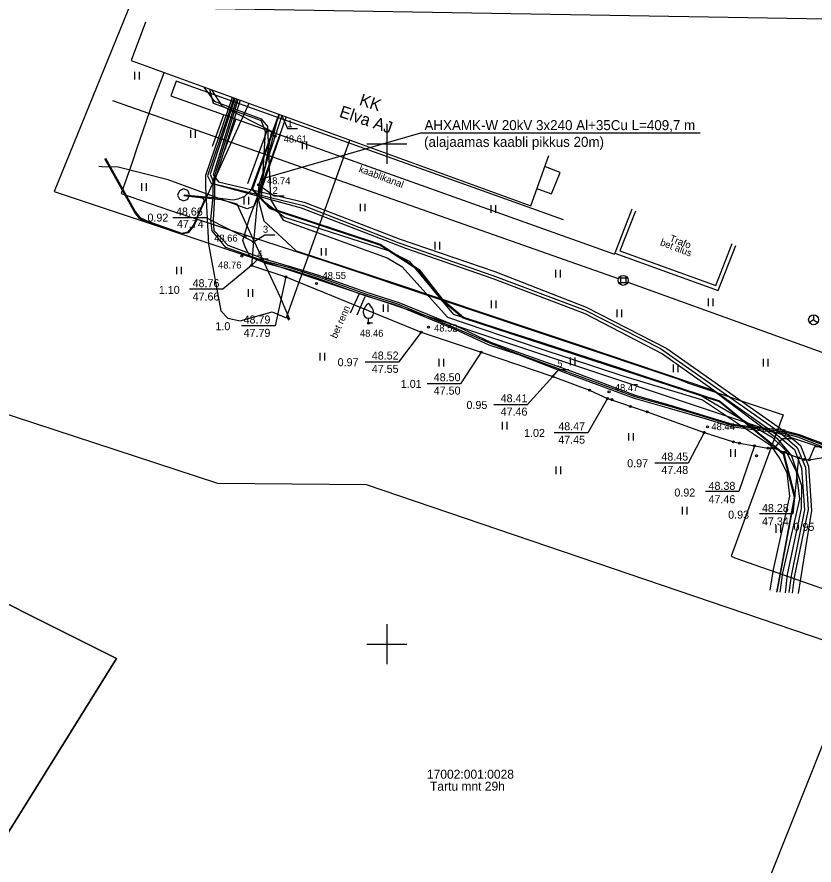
# Model space of a CAD drawing. Extents: x 641584 to 642110, y 6457374 to 6457909.
# Drawn here: x 641763 to 641842.7, y 6457727.9 to 6457812.7 of the extents above; entities that cross this region are included whole.
import ezdxf

# ---------------------------------------------------------------- set-up
doc = ezdxf.new("R2010")
doc.units = 0
for name, color, linetype in [('ABIJOONIS', 7, 'Continuous'), ('AED', 7, 'Continuous'), ('DKAEV', 7, 'Continuous'), ('DTRASS', 7, 'Continuous'), ('HALJASTUS', 7, 'Continuous'), ('HOONE', 7, 'Continuous'), ('KORGUS', 7, 'Continuous'), ('KPKAABEL', 7, 'Continuous'), ('MOOTMPUNKT', 7, 'Continuous'), ('PIIR', 7, 'Continuous'), ('PUU', 7, 'Continuous'), ('RAJATIS', 7, 'Continuous'), ('RAJATISEDET', 7, 'Continuous'), ('SIKAEV', 7, 'Continuous'), ('VORK', 7, 'Continuous'), ('VORMISTUS', 7, 'Continuous')]:
    doc.layers.add(name, color=color, linetype=linetype)

# ---------------------------------------------------------------- blocks, each defined once
blk = doc.blocks.new('RING02')
at = {"layer": 'KORGUS'}
blk.add_circle((0, 0), 0.2, dxfattribs=at)
blk = doc.blocks.new('DRKAEV')
at = {"layer": 'DKAEV'}
for p, q in [((-0.87, 0.5), (0.87, 0.5)), ((-0.5, -0.87), (-0.5, 0.87)), ((0.5, 0.87), (0.5, -0.87)), ((0.87, -0.5), (-0.87, -0.5))]:
    blk.add_line(p, q, dxfattribs=at)
blk.add_circle((0, 0), 1, dxfattribs=at)
blk = doc.blocks.new('SIKAEV')
at = {"layer": 'SIKAEV'}
for p, q in [((0, 0), (-0.83, -0.55)), ((0, 1), (0, 0)), ((0, 0), (0.83, -0.55))]:
    blk.add_line(p, q, dxfattribs=at)
blk.add_circle((0, 0), 1, dxfattribs=at)
blk = doc.blocks.new('VILJA1')
at = {"layer": 'PUU'}
for p, q in [((0, 0), (0, 1)), ((0.8, 0), (0, 0))]:
    blk.add_line(p, q, dxfattribs=at)
for points in [[(-1, 2), (-1, 2.3), (-0.98, 2.43), (-0.91, 2.69), (-0.79, 2.93), (-0.5, 3.4), (-0.18, 3.81), (0, 4)], [(1, 2), (1, 2.3), (0.98, 2.43), (0.91, 2.69), (0.79, 2.93), (0.5, 3.4), (0.18, 3.81), (0, 4)]]:
    blk.add_lwpolyline(points, dxfattribs=at)
blk.add_arc((0, 2), 1, 180, 0, dxfattribs=at)
blk = doc.blocks.new('HEIN')
at = {"layer": 'HALJASTUS'}
for p, q in [((-0.46, 0.76), (-0.46, -0.76)), ((0.46, 0.76), (0.46, -0.76))]:
    blk.add_line(p, q, dxfattribs=at)
blk = doc.blocks.new('VKORIS')
at = {"layer": 'VORK'}
for p, q in [((0, 4), (0, -4)), ((-4, 0), (4, 0))]:
    blk.add_line(p, q, dxfattribs=at)

msp = doc.modelspace()

# ---------------------------------------------------------------- linework, layer by layer
at = {"layer": 'ABIJOONIS'}
for points in [[(641789.494, 6457802.844), (641790.084, 6457801.522), (641791.084, 6457801.522)], [(641787.19, 6457795.91), (641788.728, 6457794.801), (641789.728, 6457794.801)], [(641786.688, 6457790.193), (641787.811, 6457790.895), (641788.811, 6457790.895)], [(641786.466, 6457787.852), (641787.147, 6457788.522), (641788.147, 6457788.522)], [(641816.59, 6457776.739), (641817.195, 6457777.454), (641818.195, 6457777.454)], [(641838.752, 6457769.588), (641839.54, 6457770.537), (641840.54, 6457770.537)], [(641842.197, 6457768.422), (641842.754, 6457769.75), (641843.754, 6457769.75)]]:
    msp.add_lwpolyline(points, dxfattribs=at)
at = {"layer": 'AED'}
msp.add_lwpolyline([(641777.703, 6457807.063), (641776.589, 6457804.083), (641774.989, 6457799.45), (641774.564, 6457798.221), (641773.459, 6457795.024), (641778.274, 6457793.386), (641793.902, 6457788.278), (641829.184, 6457776.474), (641830.039, 6457776.115), (641839.613, 6457772.901), (641836.455, 6457764.342), (641834.41, 6457758.8), (641834.79, 6457758.635), (641848.953, 6457753.663)], dxfattribs=at)
at = {"layer": 'DTRASS'}
for p, q in [((641823.144, 6457786.519), (641772.599, 6457804.282)), ((641824.086, 6457786.183), (641853.47, 6457775.579))]:
    msp.add_line(p, q, dxfattribs=at)
at = {"layer": 'HOONE'}
for points in [[(641775.882, 6457812.165), (641774.44, 6457808.31), (641814.4, 6457793.8), (641816.193, 6457798.819)], [(641815.048, 6457795.508), (641816.454, 6457794.987), (641817.311, 6457797.147), (641815.856, 6457797.686)]]:
    msp.add_lwpolyline(points, dxfattribs=at)
at = {"layer": 'KPKAABEL'}
for points in [[(641781.718, 6457805.667), (641782.73, 6457804.26), (641787.43, 6457802.49), (641788.07, 6457801.72), (641788.38, 6457794.44), (641789.63, 6457792.37), (641800.04, 6457788.59), (641801.51, 6457787.75), (641806.05, 6457782.67), (641815.28, 6457779.56), (641823.68, 6457776.77), (641831.54, 6457774.41), (641838.33, 6457769.87), (641839.26, 6457768.52), (641839.96, 6457767.14), (641840.23, 6457764.79), (641838.61, 6457757.46), (641838.277, 6457755.379)], [(641782.273, 6457805.466), (641782.65, 6457804.07), (641787.44, 6457802.33), (641787.84, 6457801.22), (641787.45, 6457794.46), (641789.76, 6457792.68), (641800.13, 6457789.34), (641802.24, 6457788.28), (641806.64, 6457782.97), (641815.39, 6457780.18), (641823.56, 6457777.52), (641831.43, 6457774.8), (641838.51, 6457770.7), (641839.82, 6457769.42), (641840.91, 6457767.3), (641841.22, 6457764.48), (641839.53, 6457757.14), (641839.255, 6457755.21)], [(641782.467, 6457805.395), (641783.5, 6457803.79), (641788.47, 6457801.26), (641787.17, 6457794.32), (641787.7, 6457792.3), (641790.94, 6457789.32), (641801.16, 6457785.93), (641809.78, 6457783.04), (641819.5, 6457779.8), (641832.61, 6457775.38), (641838.97, 6457770.59), (641840.45, 6457768.82), (641841.42, 6457765.84), (641841.4, 6457763.57), (641840, 6457756.97), (641839.812, 6457755.12)], [(641784.548, 6457804.64), (641781.86, 6457796.84), (641781.88, 6457795.68), (641782.19, 6457789.96), (641783.42, 6457783.31), (641784.11, 6457782.59), (641785.35, 6457782.31), (641788.54, 6457783.22), (641789.95, 6457782.61)], [(641784.722, 6457804.577), (641782.07, 6457796.81), (641782.45, 6457796.08), (641791.45, 6457793.59), (641801.86, 6457789.57), (641810.58, 6457786.55), (641819.77, 6457783.05), (641827.55, 6457779.02), (641839.08, 6457770.86), (641840.72, 6457769.46), (641841.44, 6457767.57), (641841.75, 6457763.42), (641840.4, 6457756.81), (641840.172, 6457755.151)], [(641784.804, 6457804.547), (641782.35, 6457796.96), (641782.74, 6457796.01), (641791.67, 6457793.82), (641801.18, 6457790.1), (641810.59, 6457786.85), (641819.81, 6457783.38), (641827.33, 6457779.54), (641839.21, 6457771.22), (641841.01, 6457769.65), (641841.84, 6457767.65), (641842.1, 6457763.44), (641840.71, 6457756.7), (641840.511, 6457755.108)], [(641784.979, 6457804.483), (641782.63, 6457796.9), (641783.19, 6457796.2), (641791.75, 6457794.17), (641801.24, 6457790.49), (641810.78, 6457787.25), (641819.9, 6457783.66), (641827.97, 6457779.55), (641839.35, 6457771.55), (641841.34, 6457769.86), (641842.15, 6457767.78), (641842.42, 6457763.36), (641841.33, 6457756.52), (641841.108, 6457755.047)], [(641786.217, 6457804.034), (641780.636, 6457791.732), (641780.136, 6457791.11), (641779.449, 6457790.957), (641775.677, 6457792.313), (641775.278, 6457792.55), (641774.827, 6457793.139), (641771.828, 6457798.495)], [(641846.064, 6457768.942), (641841.108, 6457770.847), (641839.539, 6457771.226), (641838.926, 6457771.33), (641837.257, 6457771.487), (641834.546, 6457771.843), (641831.971, 6457772.64), (641828.306, 6457773.743), (641824.812, 6457774.725), (641818.364, 6457777.07), (641813.312, 6457778.899), (641810.301, 6457780.066), (641806.99, 6457781.514), (641801.093, 6457783.98), (641797.902, 6457784.978), (641793.134, 6457786.72), (641790.521, 6457787.538), (641787.868, 6457788.239), (641783.912, 6457789.639), (641782.55, 6457791.311), (641782.4, 6457792.421), (641782.638, 6457794.726), (641782.633, 6457796.28), (641785.15, 6457804.421)], [(641785.345, 6457804.35), (641782.758, 6457796.273), (641782.782, 6457794.684), (641782.645, 6457792.39), (641782.724, 6457791.345), (641784.113, 6457789.881), (641787.831, 6457788.462), (641790.481, 6457787.713), (641793.167, 6457786.861), (641797.98, 6457785.161), (641801.179, 6457784.132), (641806.927, 6457781.821), (641810.347, 6457780.194), (641813.377, 6457779.084), (641818.456, 6457777.284), (641824.824, 6457774.869), (641828.316, 6457773.897), (641832.015, 6457772.761), (641834.539, 6457771.98), (641837.185, 6457771.656), (641838.955, 6457771.468), (641839.549, 6457771.372), (641841.205, 6457770.961), (641846.009, 6457769.16)], [(641789.196, 6457802.952), (641786.414, 6457795.321), (641785.767, 6457794.728), (641785.112, 6457794.468), (641784.651, 6457794.365), (641783.34, 6457794.536), (641779.752, 6457794.879)], [(641845.967, 6457768.765), (641841.066, 6457770.672), (641839.663, 6457771.046), (641838.762, 6457771.185), (641837.303, 6457771.317), (641834.443, 6457771.709), (641831.935, 6457772.495), (641828.235, 6457773.551), (641824.758, 6457774.537), (641818.26, 6457776.936), (641813.19, 6457778.913), (641810.226, 6457779.868), (641806.825, 6457781.436), (641801.003, 6457783.827), (641797.837, 6457784.804), (641793.112, 6457786.551), (641790.359, 6457787.409), (641787.942, 6457788.056), (641786.358, 6457788.678), (641785.871, 6457789.621), (641785.617, 6457790.344), (641786.285, 6457792.574), (641787.216, 6457795.057), (641788.945, 6457801.867), (641789.216, 6457802.945)], [(641789.494, 6457802.844), (641788.83, 6457800.77), (641787.19, 6457795.91), (641786.688, 6457790.193), (641786.466, 6457787.852), (641789.898, 6457786.693), (641803.423, 6457781.186), (641809.42, 6457779.172), (641816.59, 6457776.739), (641820.248, 6457775.374), (641822.057, 6457774.54), (641826.018, 6457773.207), (641831.701, 6457771.165), (641834.649, 6457770.213), (641835.25, 6457770.096), (641836.745, 6457769.812), (641838.099, 6457769.595), (641838.752, 6457769.588), (641839.66, 6457769.177), (641841.151, 6457768.609), (641841.68, 6457768.451), (641842.197, 6457768.422), (641843.802, 6457768.68)], [(641838.955, 6457755.204), (641840.738, 6457764.674), (641839.638, 6457768.96), (641833.23, 6457774.216), (641807.632, 6457782.585), (641805.524, 6457784.323), (641803.21, 6457787.341), (641799.306, 6457789.866), (641788.324, 6457793.509), (641786.537, 6457795.396), (641789.26, 6457802.918)], [(641789.251, 6457802.932), (641786.56, 6457795.499), (641788.347, 6457793.612), (641799.329, 6457789.969), (641803.233, 6457787.444), (641805.547, 6457784.426), (641807.655, 6457782.688), (641825.8, 6457776.756), (641833.253, 6457774.319), (641839.661, 6457769.063), (641840.761, 6457764.777), (641838.966, 6457755.243)], [(641789.936, 6457802.683), (641786.73, 6457793.76), (641786.03, 6457793.5), (641778.16, 6457796.41), (641773.15, 6457797.67), (641771.5, 6457797.69), (641771.225, 6457797.72)], [(641787.387, 6457796.483), (641803.382, 6457801.089), (641831.325, 6457801.089)], [(641790.235, 6457782.385), (641789.99, 6457782.729), (641796.287, 6457800.377)], [(641771.876, 6457798.554), (641774.85, 6457793.242), (641775.301, 6457792.653), (641776.121, 6457792.265), (641779.472, 6457791.06), (641780.159, 6457791.213), (641780.659, 6457791.835), (641781.787, 6457794.359), (641781.619, 6457794.568), (641779.702, 6457794.788)], [(641787.19, 6457795.91), (641786.688, 6457790.193), (641786.466, 6457787.852), (641789.898, 6457786.693), (641803.423, 6457781.186), (641809.42, 6457779.172), (641816.59, 6457776.739), (641820.248, 6457775.374), (641822.057, 6457774.54), (641826.018, 6457773.207), (641831.701, 6457771.165), (641834.649, 6457770.213), (641835.25, 6457770.096), (641836.745, 6457769.812), (641838.099, 6457769.595), (641838.752, 6457769.588), (641839.66, 6457769.177), (641841.151, 6457768.609), (641841.68, 6457768.451), (641842.197, 6457768.422), (641843.802, 6457768.68)], [(641779.71, 6457794.839), (641783.423, 6457794.449), (641785.016, 6457794.018), (641785.016, 6457794.018), (641786.478, 6457790.791), (641789.334, 6457784.675), (641790.258, 6457782.488)], [(641786.688, 6457790.193), (641781.952, 6457792.615), (641778.619, 6457792.615)], [(641786.466, 6457787.852), (641783.602, 6457785.482), (641780.269, 6457785.482)], [(641789.898, 6457786.693), (641788.821, 6457781.812), (641785.488, 6457781.812)], [(641803.423, 6457781.186), (641801.161, 6457778.176), (641797.828, 6457778.176)], [(641809.42, 6457779.172), (641807.352, 6457776.007), (641804.019, 6457776.007)], [(641816.59, 6457776.739), (641814.037, 6457773.904), (641810.703, 6457773.904)], [(641822.057, 6457774.54), (641820.067, 6457771.133), (641816.733, 6457771.133)], [(641831.701, 6457771.165), (641830.099, 6457768.078), (641826.766, 6457768.078)], [(641836.745, 6457769.812), (641835.182, 6457765.249), (641831.849, 6457765.249)], [(641841.151, 6457768.609), (641840.559, 6457763.016), (641837.225, 6457763.016)]]:
    msp.add_lwpolyline(points, dxfattribs=at)
at = {"layer": 'PIIR'}
for points in [[(641920.95, 6457833.35), (641823.71, 6457867.31), (641780.68, 6457829.47), (641766.76, 6457795.25), (641859.76, 6457764.19), (641863.01, 6457773.07), (641876.59, 6457768.06), (641899.38, 6457775.41)], [(641758.58, 6457774.07), (641753.54, 6457758.3), (641772.97, 6457748.58), (641759.61, 6457727.13), (641822.19, 6457699.69), (641838.33, 6457726.85), (641847.23, 6457749.15), (641797.98, 6457765.93), (641783.11, 6457766.07)], [(641701.87, 6457709.65), (641740.69, 6457692.03), (641759.61, 6457727.13), (641772.97, 6457748.58), (641753.54, 6457758.3), (641752.29, 6457754.45), (641730.85, 6457763.66)]]:
    msp.add_lwpolyline(points, close=True, dxfattribs=at)
at = {"layer": 'RAJATIS'}
for points in [[(641780.12, 6457794.47), (641780.29, 6457794.904), (641780.109, 6457795.319), (641779.675, 6457795.489), (641779.261, 6457795.308), (641779.091, 6457794.874), (641779.272, 6457794.459), (641779.706, 6457794.289), (641780.12, 6457794.47)], [(641824.489, 6457793.477), (641822.773, 6457789.064), (641833.106, 6457785.339), (641834.861, 6457789.851)], [(641824.836, 6457793.264), (641823.294, 6457789.301), (641832.875, 6457785.848), (641834.503, 6457790.034)]]:
    msp.add_lwpolyline(points, dxfattribs=at)
at = {"layer": 'RAJATISEDET'}
for p, q in [((641782.57, 6457799.78), (641783.698, 6457802.883)), ((641783.806, 6457799.379), (641784.918, 6457802.442)), ((641786.101, 6457796.037), (641788.021, 6457801.32)), ((641787.542, 6457795.585), (641789.335, 6457800.845)), ((641797.234, 6457785.003), (641796.346, 6457783.068)), ((641797.027, 6457782.9), (641797.829, 6457784.741))]:
    msp.add_line(p, q, dxfattribs=at)
msp.add_lwpolyline([(641817.658, 6457792.391), (641778.93, 6457806.259), (641778.4, 6457804.802), (641822.75, 6457788.961), (641822.773, 6457789.064)], dxfattribs=at)
at = {"layer": 'VORMISTUS'}
msp.add_lwpolyline([(641754.362, 6457528.962), (641759.179, 6457813.922), (641964.15, 6457810.457), (641959.333, 6457525.498)], close=True, dxfattribs=at)

# ---------------------------------------------------------------- block references
at = {"layer": 'DKAEV', "xscale": 0.5, "yscale": 0.5}
msp.add_blockref('DRKAEV', (641823.616, 6457786.353), dxfattribs=at)
at = {"layer": 'HALJASTUS', "xscale": 0.5, "yscale": 0.5}
for p in [(641775.015, 6457806.798), (641780.607, 6457800.972), (641791.752, 6457799.846), (641775.714, 6457795.691), (641785.927, 6457794.332), (641797.578, 6457793.633), (641810.626, 6457793.477), (641805.034, 6457789.827), (641793.655, 6457789.205), (641779.209, 6457787.341), (641817.073, 6457787.031), (641786.354, 6457785.089), (641810.665, 6457783.963), (641832.335, 6457784.157), (641799.869, 6457783.574), (641823.209, 6457783.07), (641793.539, 6457778.72), (641805.422, 6457778.137), (641818.549, 6457778.254), (641837.85, 6457778.137), (641828.84, 6457777.555), (641811.752, 6457771.846), (641824.374, 6457770.72), (641834.587, 6457769.089), (641817.112, 6457767.38), (641829.733, 6457763.341), (641839.092, 6457761.516)]:
    msp.add_blockref('HEIN', p, dxfattribs=at)
at = {"layer": 'MOOTMPUNKT', "xscale": 0.5, "yscale": 0.5}
for p in [(641788.83, 6457800.77), (641787.19, 6457795.91), (641785.845, 6457790.733), (641786.688, 6457790.193), (641785.514, 6457788.788), (641786.466, 6457787.852), (641789.898, 6457786.693), (641792.972, 6457786.05), (641798.161, 6457782.074), (641804.154, 6457781.685), (641803.423, 6457781.186), (641809.42, 6457779.172), (641816.59, 6457776.739), (641820.248, 6457775.374), (641822.202, 6457775.221), (641822.057, 6457774.54), (641822.48, 6457774.433), (641824.336, 6457773.761), (641826.018, 6457773.207), (641832.04, 6457771.715), (641831.701, 6457771.165), (641834.649, 6457770.213), (641835.25, 6457770.096), (641836.745, 6457769.812), (641838.099, 6457769.595), (641838.752, 6457769.588), (641836.946, 6457768.835), (641839.66, 6457769.177), (641840.177, 6457769.007), (641841.151, 6457768.609), (641841.68, 6457768.451), (641842.197, 6457768.422)]:
    msp.add_blockref('RING02', p, dxfattribs=at)
at = {"layer": 'PUU', "xscale": 0.5, "yscale": 0.5}
msp.add_blockref('VILJA1', (641798.161, 6457782.074), dxfattribs=at)
at = {"layer": 'SIKAEV', "xscale": 0.5, "yscale": 0.5}
msp.add_blockref('SIKAEV', (641842.647, 6457782.414), dxfattribs=at)
at = {"layer": 'VORK', "xscale": 0.5, "yscale": 0.5}
for p in [(641800, 6457800), (641800, 6457750)]:
    msp.add_blockref('VKORIS', p, dxfattribs=at)

# ---------------------------------------------------------------- texts
at = {"layer": 'ABIJOONIS'}
for s, p in [(' 1', (641789.792, 6457801.661)), (' 2', (641788.323, 6457795)), (' 3', (641787.355, 6457791.112)), (' 4', (641786.788, 6457788.661)), (' 5', (641816.768, 6457777.7)), (' 6', (641839.147, 6457770.788))]:
    msp.add_text(s, height=0.7, dxfattribs=at).set_placement(p)
at = {"layer": 'HOONE'}
for s, p in [('KK', (641797.156, 6457803.907)), ('Elva AJ', (641795.159, 6457802.72))]:
    msp.add_text(s, height=1.2, rotation=341.49405, dxfattribs=at).set_placement(p)
at = {"layer": 'KORGUS'}
for s, p in [('48.61', (641789.688, 6457800.133)), ('48.74', (641788.019, 6457795.962)), ('48.66', (641782.744, 6457790.227)), ('48.76', (641783.13, 6457787.536)), ('48.55', (641793.568, 6457786.488)), ('48.52', (641804.721, 6457781.242)), ('48.46', (641797.311, 6457780.718)), ('48.47', (641822.779, 6457775.283)), ('48.44', (641832.432, 6457771.389))]:
    msp.add_text(s, height=0.7, dxfattribs=at).set_placement(p)
at = {"layer": 'KPKAABEL'}
for s, height, p in [('AHXAMK-W 20kV 3x240 Al+35Cu L=409,7 m', 1, (641803.758, 6457801.366)), ('(alajaamas kaabli pikkus 20m)', 1, (641803.714, 6457799.697)), ('48.66', 0.8, (641778.924, 6457792.83)), ('0.92', 0.8, (641776.077, 6457792.226)), ('47.74', 0.8, (641779.019, 6457791.591)), ('1.10', 0.8, (641777.213, 6457785.005)), ('48.76', 0.8, (641780.586, 6457785.672)), ('47.66', 0.8, (641780.586, 6457784.339)), ('48.79', 0.8, (641785.683, 6457782.042)), ('1.0', 0.8, (641782.87, 6457781.375)), ('47.79', 0.8, (641785.683, 6457780.709)), ('48.52', 0.8, (641798.494, 6457778.443)), ('0.97', 0.8, (641795.081, 6457777.776)), ('47.55', 0.8, (641798.494, 6457777.11)), ('48.50', 0.8, (641804.685, 6457776.274)), ('1.01', 0.8, (641801.392, 6457775.607)), ('47.50', 0.8, (641804.685, 6457774.94)), ('48.41', 0.8, (641811.37, 6457774.171)), ('0.95', 0.8, (641807.957, 6457773.504)), ('47.46', 0.8, (641811.37, 6457772.837)), ('1.02', 0.8, (641813.715, 6457770.703)), ('48.47', 0.8, (641817.128, 6457771.37)), ('47.45', 0.8, (641817.128, 6457770.036)), ('48.45', 0.8, (641827.432, 6457768.344)), ('0.97', 0.8, (641824.019, 6457767.678)), ('47.48', 0.8, (641827.432, 6457767.011)), ('0.92', 0.8, (641828.733, 6457764.752)), ('48.38', 0.8, (641832.146, 6457765.418)), ('47.46', 0.8, (641832.146, 6457764.085)), ('48.28', 0.8, (641837.484, 6457763.206)), ('0.93', 0.8, (641834.111, 6457762.539)), ('47.34', 0.8, (641837.484, 6457761.872)), ('0.95', 0.8, (641840.641, 6457761.324))]:
    msp.add_text(s, height=height, dxfattribs=at).set_placement(p)
at = {"layer": 'PIIR'}
for s, p in [('17002:001:0028', (641804, 6457736.55)), ('Tartu mnt 29h', (641804.308, 6457735.351))]:
    msp.add_text(s, height=0.9, dxfattribs=at).set_placement(p)
at = {"layer": 'RAJATIS'}
for s, rotation, p in [('kaablikanal', 339.55631, (641797.14, 6457797.21)), ('Trafo ', 338.98027, (641828.193, 6457790.287)), ('bet alus', 338.98027, (641827.253, 6457789.888))]:
    msp.add_text(s, height=0.7, rotation=rotation, dxfattribs=at).set_placement(p)
at = {"layer": 'RAJATISEDET'}
msp.add_text('bet renn', height=0.7, rotation=66.35677, dxfattribs=at).set_placement((641794.972, 6457780.493))

doc.saveas('drawing.dxf')
